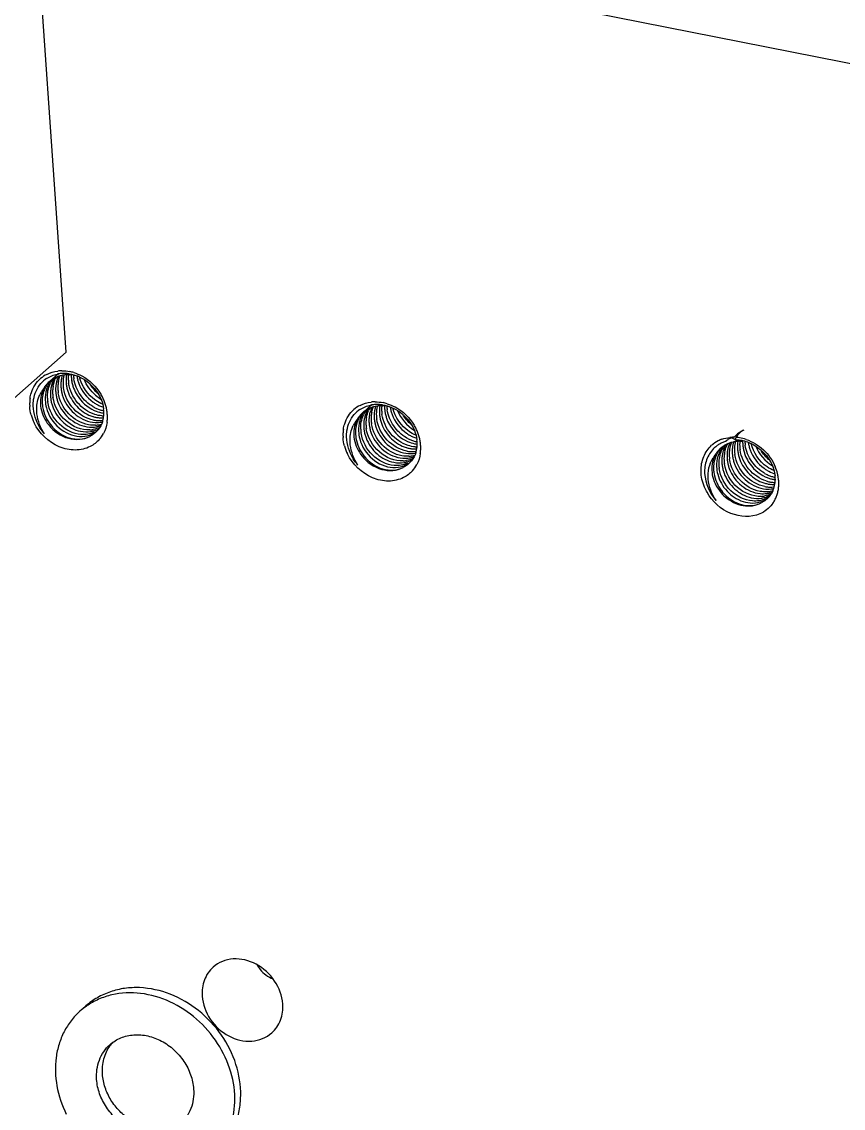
# Model space of a CAD drawing. Extents: x -425 to 6552, y -3049 to 3105.
# Drawn here: x 7.27 to 28.8, y -1776.32 to -1747.84 of the extents above; entities that cross this region are included whole.
import ezdxf

# ---------------------------------------------------------------- set-up
doc = ezdxf.new("R2010")
doc.units = 0
doc.layers.get('0').update_dxf_attribs({"linetype": 'CONTINUOUS'})
doc.layers.add('DIM', color=1, linetype='CONTINUOUS')

msp = doc.modelspace()

# ---------------------------------------------------------------- linework, layer by layer
at = {"color": 7, "linetype": 'CONTINUOUS'}
for p, q in [((8.433, -1756.497), (5.919, -1719.92)), ((8.433, -1756.497), (7.066, -1757.715)), ((25.733, -1758.835), (25.713, -1758.834)), ((8.953, -1773.64), (8.799, -1773.777))]:
    msp.add_line(p, q, dxfattribs=at)
for centre, radius, start, end in [((8.292, -1757.797), 0.802, 116.9567, 130.9972), ((8.595, -1757.676), 0.699, 119.5577, 125.3293), ((8.373, -1757.904), 0.846, 94.5928, 101.5778), ((8.329, -1757.936), 0.948, 90.4082, 96.7519), ((8.376, -1757.947), 0.889, 87.7823, 94.57), ((8.374, -1758), 0.941, 81.2577, 87.7858), ((8.312, -1758.095), 1.108, 72.7076, 78.4239), ((8.348, -1757.824), 0.762, 123.704, 138.8485), ((8.46, -1757.798), 0.7, 131.7917, 143.2581), ((8.521, -1757.748), 0.704, 140.7756, 148.3097), ((8.617, -1757.689), 0.725, 147.218, 154.7729), ((8.45, -1757.787), 0.686, 128.2644, 131.7561), ((8.598, -1757.676), 0.702, 139.6448, 147.2096), ((8.67, -1757.635), 0.719, 142.5024, 154.9038), ((8.813, -1757.589), 0.788, 162.253, 169.26), ((8.775, -1757.577), 0.749, 154.8883, 162.2235), ((8.59, -1757.671), 0.693, 131.6969, 139.6113), ((8.754, -1757.567), 0.725, 147.0523, 154.8836), ((8.592, -1757.673), 0.695, 128.377, 131.6953), ((8.816, -1757.518), 0.73, 150.1905, 155.197), ((8.593, -1757.674), 0.697, 125.3329, 128.3765), ((8.998, -1757.476), 0.837, 169.3745, 175.9736), ((8.951, -1757.467), 0.789, 162.4601, 169.3818), ((8.912, -1757.455), 0.749, 154.6227, 162.434), ((9.087, -1757.427), 0.869, 175.9663, 182.3993), ((9.056, -1757.425), 0.837, 169.3959, 175.9739), ((9.159, -1757.356), 0.862, 175.954, 178.9466), ((9.171, -1757.357), 0.873, 178.9467, 182.3908), ((9.135, -1757.354), 0.837, 169.3959, 175.9739), ((9.088, -1757.345), 0.79, 162.5869, 169.4024), ((8.484, -1757.88), 0.785, 95.6593, 102.028), ((9.224, -1757.305), 0.869, 175.9203, 182.3994), ((9.268, -1757.303), 0.913, 182.4297, 188.7226), ((9.192, -1757.303), 0.837, 169.2697, 175.9281), ((9.158, -1757.297), 0.802, 165.912, 169.248), ((8.487, -1757.911), 0.817, 89.4054, 95.6593), ((9.296, -1757.235), 0.862, 175.9078, 178.9448), ((9.307, -1757.235), 0.873, 178.9447, 182.3908), ((9.347, -1757.232), 0.913, 182.4297, 188.7226), ((9.275, -1757.233), 0.841, 170.6319, 175.9187), ((9.403, -1757.224), 0.97, 188.7107, 194.7508), ((9.36, -1757.183), 0.869, 175.9303, 182.3994), ((9.405, -1757.181), 0.913, 182.4287, 188.6478), ((9.342, -1757.182), 0.85, 174.0403, 175.9156), ((9.444, -1757.113), 0.873, 178.9451, 182.3908), ((9.484, -1757.111), 0.913, 182.4287, 188.6478), ((9.539, -1757.102), 0.969, 188.636, 194.5875), ((9.567, -1757.095), 0.998, 194.5765, 200.43), ((9.541, -1757.059), 0.913, 182.4289, 188.664), ((9.676, -1756.981), 0.969, 188.6568, 194.6186), ((9.704, -1756.973), 0.999, 194.6076, 200.4764), ((9.959, -1756.772), 1.065, 210.8977, 223.916), ((8.478, -1757.958), 0.807, 147.7669, 154.6566), ((8.445, -1757.937), 0.768, 140.6544, 147.768), ((8.448, -1757.782), 0.682, 150.9417, 158.142), ((8.465, -1757.802), 0.708, 143.2543, 150.2101), ((8.543, -1757.762), 0.73, 148.3153, 155.6517), ((8.733, -1757.721), 0.845, 169.2358, 178.9831), ((8.676, -1757.711), 0.788, 162.1799, 169.2125), ((8.638, -1757.699), 0.748, 154.7789, 162.15), ((8.886, -1757.6), 0.862, 175.8987, 178.9442), ((8.897, -1757.6), 0.873, 178.9442, 182.3908), ((8.937, -1757.598), 0.913, 182.4286, 188.6419), ((8.861, -1757.598), 0.837, 169.2524, 175.9191), ((8.95, -1757.549), 0.869, 175.9659, 182.3993), ((8.995, -1757.546), 0.913, 182.4289, 188.6633), ((8.919, -1757.546), 0.837, 169.3745, 175.9736), ((9.023, -1757.478), 0.862, 175.9536, 178.9468), ((9.034, -1757.478), 0.873, 178.9469, 182.3908), ((9.074, -1757.476), 0.913, 182.4289, 188.6633), ((9.129, -1757.468), 0.969, 188.6515, 194.6172), ((9.132, -1757.425), 0.913, 182.4293, 188.6951), ((9.211, -1757.354), 0.913, 182.4293, 188.6951), ((9.266, -1757.346), 0.97, 188.6833, 194.7025), ((9.295, -1757.339), 0.999, 194.6913, 200.636), ((9.432, -1757.217), 0.999, 194.7394, 200.7013), ((9.95, -1756.78), 1.053, 223.9333, 230.1438), ((9.864, -1756.865), 1.009, 229.3384, 239.3358), ((8.249, -1758.257), 1.278, 25.8853, 31.0896), ((8.514, -1757.855), 1.034, 177.8829, 183.9457), ((8.472, -1757.854), 0.992, 171.8084, 177.8881), ((8.761, -1757.722), 0.873, 178.943, 182.3908), ((8.858, -1757.668), 0.913, 182.4286, 188.6419), ((8.992, -1757.59), 0.969, 188.6302, 194.5759), ((9.021, -1757.583), 0.998, 194.565, 200.4123), ((9.158, -1757.461), 0.999, 194.6062, 200.4741), ((9.717, -1757.003), 0.99, 234.4439, 240.2505), ((9.62, -1757.105), 0.954, 240.2432, 246.1652), ((9.699, -1757.034), 0.954, 240.2432, 246.1652), ((9.676, -1757.087), 0.897, 246.1516, 252.8337), ((8.287, -1758.239), 1.235, 20.6171, 25.8902), ((8.341, -1758.22), 1.179, 9.8614, 20.647), ((16.502, -1758.611), 0.802, 116.9567, 130.9972), ((16.802, -1758.487), 0.695, 128.377, 131.6953), ((16.803, -1758.488), 0.697, 125.3329, 128.3765), ((16.804, -1758.49), 0.699, 119.5577, 125.3293), ((16.583, -1758.718), 0.846, 94.5928, 101.5778), ((16.539, -1758.75), 0.948, 90.4082, 96.7519), ((16.586, -1758.761), 0.889, 87.7823, 94.57), ((17.298, -1758.159), 0.79, 162.5869, 169.4024), ((16.694, -1758.694), 0.785, 95.6593, 102.028), ((17.367, -1758.111), 0.802, 165.912, 169.248), ((16.697, -1758.725), 0.817, 89.4054, 95.6593), ((16.584, -1758.814), 0.941, 81.2577, 87.7858), ((17.485, -1758.047), 0.841, 170.6319, 175.9187), ((17.57, -1757.997), 0.869, 175.9303, 182.3994), ((17.552, -1757.996), 0.85, 174.0403, 175.9156), ((16.521, -1758.909), 1.108, 72.7076, 78.4239), ((17.654, -1757.927), 0.873, 178.9451, 182.3908), ((17.751, -1757.873), 0.913, 182.4289, 188.664), ((17.886, -1757.795), 0.969, 188.6568, 194.6186), ((8.694, -1757.823), 1.218, 195.3439, 205.9177), ((9.387, -1757.383), 0.842, 252.974, 259.3909), ((9.378, -1757.429), 0.795, 259.3864, 266.0335), ((9.598, -1757.155), 0.899, 246.1569, 252.367), ((9.374, -1757.484), 0.74, 266.0303, 272.9657), ((9.582, -1757.205), 0.846, 252.3797, 259.1035), ((9.517, -1757.294), 0.809, 258.7195, 263.3409), ((9.433, -1757.414), 0.758, 265.4549, 268.9851), ((8.64, -1758.092), 0.784, 349.3873, 356.2078), ((8.558, -1758.091), 0.867, 2.8335, 6.9043), ((8.599, -1758.089), 0.825, 356.2003, 2.8318), ((8.397, -1758.208), 1.121, 8.7065, 9.7886), ((8.435, -1758.203), 1.083, 3.9566, 8.7285), ((8.483, -1758.199), 1.034, 357.8829, 3.9457), ((16.558, -1758.638), 0.762, 123.704, 138.8485), ((16.675, -1758.616), 0.708, 143.2543, 150.2101), ((16.752, -1758.576), 0.73, 148.3153, 155.6517), ((16.67, -1758.612), 0.7, 131.7917, 143.2581), ((16.73, -1758.562), 0.704, 140.7756, 148.3097), ((16.848, -1758.513), 0.748, 154.7789, 162.15), ((16.827, -1758.503), 0.725, 147.218, 154.7729), ((16.66, -1758.601), 0.686, 128.2644, 131.7561), ((16.807, -1758.49), 0.702, 139.6448, 147.2096), ((16.879, -1758.449), 0.719, 142.5024, 154.9038), ((17.023, -1758.403), 0.788, 162.253, 169.26), ((16.985, -1758.391), 0.749, 154.8883, 162.2235), ((16.8, -1758.485), 0.693, 131.6969, 139.6113), ((17.129, -1758.36), 0.837, 169.3745, 175.9736), ((16.964, -1758.381), 0.725, 147.0523, 154.8836), ((17.026, -1758.332), 0.73, 150.1905, 155.197), ((17.208, -1758.29), 0.837, 169.3745, 175.9736), ((17.16, -1758.281), 0.789, 162.4601, 169.3818), ((17.122, -1758.269), 0.749, 154.6227, 162.434), ((17.297, -1758.241), 0.869, 175.9663, 182.3993), ((17.265, -1758.239), 0.837, 169.3959, 175.9739), ((17.369, -1758.17), 0.862, 175.954, 178.9466), ((17.38, -1758.171), 0.873, 178.9467, 182.3908), ((17.42, -1758.168), 0.913, 182.4293, 188.6951), ((17.344, -1758.168), 0.837, 169.3959, 175.9739), ((17.433, -1758.119), 0.869, 175.9203, 182.3994), ((17.478, -1758.117), 0.913, 182.4297, 188.7226), ((17.402, -1758.117), 0.837, 169.2697, 175.9281), ((17.506, -1758.048), 0.862, 175.9078, 178.9448), ((17.517, -1758.049), 0.873, 178.9447, 182.3908), ((17.557, -1758.046), 0.913, 182.4297, 188.7226), ((17.613, -1758.038), 0.97, 188.7107, 194.7508), ((17.615, -1757.995), 0.913, 182.4287, 188.6478), ((17.693, -1757.925), 0.913, 182.4287, 188.6478), ((17.749, -1757.916), 0.969, 188.636, 194.5875), ((17.777, -1757.909), 0.998, 194.5765, 200.43), ((17.914, -1757.787), 0.999, 194.6076, 200.4764), ((9.299, -1757.499), 0.795, 259.3864, 266.0335), ((9.162, -1757.728), 0.688, 273.9948, 281.3564), ((9.109, -1757.808), 0.66, 280.2878, 287.9804), ((9.296, -1757.554), 0.74, 266.0299, 273.0003), ((9.168, -1757.758), 0.658, 281.3703, 287.5129), ((9.117, -1757.833), 0.633, 288.0127, 291.537), ((9.297, -1757.596), 0.698, 273.0352, 278.36), ((8.694, -1758.102), 0.73, 342.2249, 349.394), ((8.526, -1758.201), 0.992, 351.8084, 357.8881), ((16.688, -1758.772), 0.807, 147.7669, 154.6566), ((16.655, -1758.751), 0.768, 140.6544, 147.768), ((16.657, -1758.596), 0.682, 150.9417, 158.142), ((16.942, -1758.535), 0.845, 169.2358, 178.9831), ((16.886, -1758.524), 0.788, 162.1799, 169.2125), ((17.096, -1758.414), 0.862, 175.8987, 178.9442), ((17.107, -1758.414), 0.873, 178.9442, 182.3908), ((17.147, -1758.412), 0.913, 182.4286, 188.6419), ((17.07, -1758.412), 0.837, 169.2524, 175.9191), ((17.16, -1758.363), 0.869, 175.9659, 182.3993), ((17.205, -1758.36), 0.913, 182.4289, 188.6633), ((17.244, -1758.292), 0.873, 178.9469, 182.3908), ((17.233, -1758.292), 0.862, 175.9536, 178.9468), ((17.283, -1758.29), 0.913, 182.4289, 188.6633), ((17.339, -1758.282), 0.969, 188.6515, 194.6172), ((17.341, -1758.239), 0.913, 182.4293, 188.6951), ((17.476, -1758.16), 0.97, 188.6833, 194.7025), ((17.505, -1758.153), 0.999, 194.6913, 200.636), ((17.642, -1758.031), 0.999, 194.7394, 200.7013), ((16.459, -1759.071), 1.278, 25.8853, 31.0896), ((16.497, -1759.053), 1.235, 20.6171, 25.8902), ((9.024, -1757.843), 0.695, 272.8322, 280.2838), ((8.972, -1757.927), 0.662, 279.778, 287.3584), ((8.792, -1758.147), 0.621, 320.4467, 321.7178), ((8.694, -1758.251), 0.815, 318.25, 332.1375), ((16.682, -1758.668), 0.992, 171.8084, 177.8881), ((16.724, -1758.669), 1.034, 177.8829, 183.9457), ((16.97, -1758.536), 0.873, 178.943, 182.3908), ((17.068, -1758.482), 0.913, 182.4286, 188.6419), ((17.202, -1758.404), 0.969, 188.6302, 194.5759), ((17.23, -1758.397), 0.998, 194.565, 200.4123), ((17.367, -1758.275), 0.999, 194.6062, 200.4741), ((17.927, -1757.817), 0.99, 234.4439, 240.2505), ((17.83, -1757.919), 0.954, 240.2432, 246.1652), ((17.909, -1757.848), 0.954, 240.2432, 246.1652), ((17.808, -1757.969), 0.899, 246.1569, 252.367), ((17.886, -1757.901), 0.897, 246.1516, 252.8337), ((16.55, -1759.033), 1.179, 9.8614, 20.647), ((25.896, -1759.562), 0.826, 109.5963, 116.8511), ((26.037, -1759.261), 0.536, 119.5955, 127.1215), ((26.047, -1759.279), 0.557, 110.0658, 119.5524), ((25.921, -1759.667), 0.934, 94.7923, 95.8716), ((25.921, -1759.672), 0.939, 93.9516, 94.7926), ((25.922, -1759.686), 0.953, 89.0865, 93.9421), ((26.056, -1759.305), 0.584, 105.9703, 110.0892), ((15.202, -1776.8), 20.974, 59.0054, 59.4145), ((26.062, -1759.326), 0.606, 101.9284, 105.9679), ((26.418, -1759.118), 0.616, 136.3598, 141.3377), ((26.411, -1759.111), 0.607, 126.3945, 136.3649), ((26.181, -1758.798), 0.207, 177.7825, 181.1299), ((26.14, -1758.793), 0.165, 159.5725, 163.3699), ((26.482, -1759.07), 0.599, 142.0016, 146.056), ((25.921, -1759.737), 1.004, 84.3865, 86.319), ((26.477, -1759.065), 0.592, 131.7384, 142.0066), ((25.917, -1759.768), 1.036, 81.1347, 84.38), ((26.408, -1759.108), 0.602, 121.3246, 126.3597), ((25.906, -1759.833), 1.101, 71.4315, 81.0771), ((26.478, -1759.068), 0.595, 118.7016, 131.668), ((26.411, -1759.113), 0.607, 116.2758, 121.3232), ((26.413, -1759.116), 0.611, 111.164, 116.2744), ((16.904, -1758.637), 1.218, 195.3439, 205.9177), ((17.597, -1758.197), 0.842, 252.974, 259.3909), ((17.588, -1758.243), 0.795, 259.3864, 266.0335), ((17.584, -1758.298), 0.74, 266.0303, 272.9657), ((17.792, -1758.019), 0.846, 252.3797, 259.1035), ((17.727, -1758.108), 0.809, 258.7195, 263.3409), ((17.643, -1758.228), 0.758, 265.4549, 268.9851), ((16.903, -1758.916), 0.73, 342.2249, 349.394), ((16.85, -1758.906), 0.784, 349.3873, 356.2078), ((16.768, -1758.905), 0.867, 2.8335, 6.9043), ((16.809, -1758.903), 0.825, 356.2003, 2.8318), ((16.607, -1759.022), 1.121, 8.7065, 9.7886), ((16.645, -1759.017), 1.083, 3.9566, 8.7285), ((16.735, -1759.015), 0.992, 351.8084, 357.8881), ((16.693, -1759.013), 1.034, 357.8829, 3.9457), ((25.886, -1759.542), 0.804, 116.8543, 131.6849), ((25.934, -1759.561), 0.752, 127.6216, 134.9675), ((25.938, -1759.567), 0.759, 120.3092, 127.5877), ((26.052, -1759.542), 0.7, 131.7917, 143.2581), ((26.119, -1759.497), 0.712, 144.1502, 151.1966), ((26.21, -1759.433), 0.725, 147.218, 154.7729), ((25.948, -1759.583), 0.778, 113.1821, 120.308), ((26.042, -1759.532), 0.686, 128.4082, 131.7562), ((26.285, -1759.39), 0.745, 153.2858, 159.4974), ((26.19, -1759.421), 0.702, 139.6448, 147.2096), ((26.046, -1759.536), 0.692, 122.2737, 128.3943), ((26.258, -1759.376), 0.714, 142.5612, 153.2946), ((25.952, -1759.594), 0.79, 106.1086, 113.1814), ((26.368, -1759.321), 0.749, 154.8883, 162.2235), ((26.478, -1759.285), 0.803, 165.6106, 171.4075), ((26.346, -1759.311), 0.725, 147.0523, 154.8836), ((26.618, -1759.662), 1.211, 135.6743, 136.9221), ((26.59, -1759.22), 0.837, 169.3745, 175.9736), ((26.405, -1759.26), 0.726, 150.2188, 153.4062), ((26.543, -1759.211), 0.789, 162.4601, 169.3818), ((26.505, -1759.2), 0.749, 154.6227, 162.434), ((26.655, -1759.169), 0.844, 171.2946, 176.9084), ((26.614, -1759.163), 0.803, 165.4683, 171.2993), ((26.578, -1759.154), 0.765, 158.0106, 165.4573), ((26.752, -1759.101), 0.862, 175.954, 178.9466), ((26.763, -1759.101), 0.873, 178.9467, 182.3908), ((26.727, -1759.098), 0.837, 169.3959, 175.9739), ((26.68, -1759.09), 0.789, 162.5256, 169.403), ((26.076, -1759.624), 0.785, 95.6593, 102.028), ((26.821, -1759.049), 0.873, 176.9395, 182.3981), ((26.792, -1759.048), 0.844, 171.3389, 176.9445), ((26.751, -1759.041), 0.803, 165.4923, 171.3439), ((25.969, -1759.697), 0.894, 87.7483, 89.6473), ((26.079, -1759.655), 0.817, 89.4054, 95.6593), ((25.967, -1759.731), 0.928, 83.2935, 87.733), ((26.888, -1758.979), 0.862, 175.9078, 178.9448), ((26.9, -1758.979), 0.873, 178.9447, 182.3908), ((26.939, -1758.977), 0.913, 182.4286, 188.6531), ((26.867, -1758.977), 0.841, 170.6319, 175.9187), ((25.961, -1759.778), 0.976, 77.2354, 83.2842), ((26.957, -1758.927), 0.873, 176.9667, 182.398), ((26.937, -1758.926), 0.853, 174.0629, 176.9583), ((26.997, -1758.925), 0.913, 182.4287, 188.6478), ((26.079, -1759.695), 0.857, 83.2673, 89.3878), ((27.036, -1758.857), 0.873, 178.9451, 182.3908), ((27.076, -1758.855), 0.913, 182.4276, 188.5758), ((27.13, -1758.847), 0.968, 188.5645, 194.452), ((25.95, -1759.825), 1.024, 67.726, 77.2088), ((27.134, -1758.803), 0.913, 182.4289, 188.664), ((27.267, -1758.725), 0.968, 188.6551, 194.4635), ((27.296, -1758.718), 0.997, 194.4536, 200.2506), ((17.234, -1758.657), 0.695, 272.8322, 280.2838), ((17.509, -1758.313), 0.795, 259.3864, 266.0335), ((17.371, -1758.542), 0.688, 273.9948, 281.3564), ((17.319, -1758.622), 0.66, 280.2878, 287.9804), ((17.505, -1758.368), 0.74, 266.0299, 273.0003), ((17.001, -1758.961), 0.621, 320.4467, 321.7178), ((17.377, -1758.572), 0.658, 281.3703, 287.5129), ((17.327, -1758.647), 0.633, 288.0127, 291.537), ((17.507, -1758.41), 0.698, 273.0352, 278.36), ((26.037, -1759.681), 0.768, 140.6544, 147.768), ((26.04, -1759.526), 0.682, 150.9417, 158.142), ((26.058, -1759.546), 0.708, 143.2543, 150.2101), ((26.14, -1759.508), 0.736, 151.2203, 158.1061), ((26.325, -1759.465), 0.845, 169.2358, 178.9831), ((26.268, -1759.455), 0.788, 162.1799, 169.2125), ((26.231, -1759.443), 0.748, 154.7789, 162.15), ((26.398, -1759.415), 0.86, 171.4422, 182.4375), ((26.341, -1759.407), 0.803, 165.5732, 171.3935), ((26.307, -1759.398), 0.768, 159.4997, 165.5562), ((26.478, -1759.344), 0.862, 175.8987, 178.9442), ((26.49, -1759.344), 0.873, 178.9442, 182.3908), ((26.453, -1759.342), 0.837, 169.2524, 175.9191), ((26.405, -1759.333), 0.788, 162.253, 169.26), ((26.547, -1759.293), 0.873, 176.9647, 182.398), ((26.519, -1759.291), 0.844, 171.4027, 176.9696), ((26.587, -1759.291), 0.913, 182.4289, 188.6633), ((26.615, -1759.222), 0.862, 175.9536, 178.9468), ((26.626, -1759.223), 0.873, 178.9469, 182.3908), ((26.666, -1759.22), 0.913, 182.4277, 188.5832), ((26.72, -1759.212), 0.968, 188.5719, 194.4664), ((26.684, -1759.171), 0.873, 176.9035, 182.3981), ((26.724, -1759.169), 0.913, 182.4293, 188.6951), ((26.803, -1759.099), 0.913, 182.428, 188.6094), ((26.857, -1759.09), 0.969, 188.5982, 194.5412), ((26.886, -1759.083), 0.998, 194.5305, 200.4003), ((26.861, -1759.047), 0.913, 182.4297, 188.7226), ((26.995, -1758.968), 0.969, 188.6416, 194.6203), ((27.023, -1758.961), 0.998, 194.6093, 200.5109), ((27.159, -1758.84), 0.997, 194.4415, 200.232), ((17.182, -1758.741), 0.662, 279.778, 287.3584), ((16.903, -1759.065), 0.815, 318.25, 332.1375), ((26.353, -1759.466), 0.873, 178.943, 182.3908), ((26.45, -1759.412), 0.913, 182.4286, 188.6419), ((26.529, -1759.342), 0.913, 182.4275, 188.573), ((26.584, -1759.334), 0.968, 188.5617, 194.4461), ((26.612, -1759.327), 0.997, 194.4356, 200.2226), ((26.749, -1759.205), 0.998, 194.4558, 200.2537), ((27.312, -1758.743), 0.995, 233.7733, 239.4852), ((25.914, -1759.97), 1.199, 13.711, 22.8419), ((26.981, -1759.12), 0.85, 252.1631, 258.4768), ((27.213, -1758.849), 0.954, 240.2432, 246.1652), ((27.136, -1758.943), 0.907, 245.2796, 251.3599), ((27.038, -1759.07), 0.848, 252.2379, 258.7064), ((27.191, -1758.899), 0.899, 246.1569, 252.367), ((27.119, -1758.992), 0.856, 251.373, 257.7281), ((27.029, -1759.116), 0.801, 258.7013, 265.426), ((27.175, -1758.949), 0.847, 252.3812, 258.915), ((27.109, -1759.038), 0.808, 257.7229, 264.3281), ((27.025, -1759.159), 0.758, 265.4544, 269.0697), ((27.26, -1758.856), 0.871, 251.4142, 252.8515), ((26.254, -1759.839), 0.762, 347.8802, 353.8487), ((26.149, -1759.836), 0.868, 2.8332, 6.9088), ((26.215, -1759.835), 0.801, 353.8809, 355.4174), ((26.202, -1759.834), 0.815, 355.4287, 359.9408), ((26.171, -1759.834), 0.845, 359.9385, 2.8202), ((25.969, -1759.956), 1.141, 8.6834, 13.6747), ((26.019, -1759.948), 1.091, 4.8084, 8.6782), ((26.051, -1759.945), 1.059, 3.9323, 4.7941), ((26.078, -1759.943), 1.032, 357.5416, 3.9466), ((26.402, -1759.494), 1.061, 218.4174, 229.1451), ((26.454, -1759.494), 1.059, 216.9677, 227.6332), ((26.892, -1759.243), 0.795, 259.3864, 266.0335), ((26.7, -1759.543), 0.668, 278.7573, 286.2868), ((26.754, -1759.472), 0.688, 273.9948, 281.3564), ((26.972, -1759.166), 0.803, 258.4722, 265.0117), ((26.888, -1759.299), 0.74, 266.0299, 273.0003), ((26.708, -1759.573), 0.637, 286.3099, 291.4836), ((26.76, -1759.502), 0.657, 281.37, 287.5617), ((26.967, -1759.225), 0.743, 264.995, 272.9645), ((26.89, -1759.34), 0.698, 273.035, 278.3956), ((26.835, -1759.416), 0.674, 279.7883, 282.3989), ((26.325, -1759.859), 0.688, 335.4288, 341.7759), ((26.287, -1759.846), 0.729, 341.7734, 347.8837), ((26.228, -1759.968), 0.879, 337.5337, 344.4955), ((26.18, -1759.955), 0.929, 344.5195, 351.1408), ((26.146, -1759.949), 0.964, 351.105, 351.9618), ((26.118, -1759.945), 0.992, 351.9838, 357.5408), ((26.617, -1759.587), 0.695, 272.8322, 280.2838), ((26.563, -1759.664), 0.67, 278.4729, 285.9099), ((26.573, -1759.699), 0.633, 285.9145, 293.673), ((26.505, -1759.795), 0.605, 295.3138, 303.435), ((26.582, -1759.721), 0.609, 293.7071, 300.8925), ((26.286, -1759.995), 0.816, 322.9965, 330.3104), ((26.258, -1759.98), 0.847, 330.3182, 337.5287), ((10.019, -1775.147), 1.834, 125.2887, 131.7103), ((10.024, -1775.154), 1.843, 124.7691, 125.2907), ((10.41, -1775.271), 1.011, 143.439, 143.9687), ((10.403, -1775.265), 1.002, 137.8289, 143.4452)]:
    msp.add_arc(centre, radius, start, end, dxfattribs=at)
for points in [[(7.925, -1757.191), (8.009, -1757.135), (8.105, -1757.096), (8.203, -1757.076)], [(7.929, -1757.082), (8.018, -1757.036), (8.118, -1757.007), (8.218, -1756.995)], [(8.322, -1756.989), (8.393, -1756.988), (8.465, -1756.996), (8.534, -1757.01)], [(8.517, -1757.069), (8.597, -1757.081), (8.675, -1757.104), (8.749, -1757.134)], [(7.96, -1757.512), (7.972, -1757.449), (7.991, -1757.388), (8.019, -1757.33)], [(8.32, -1757.111), (8.214, -1757.134), (8.11, -1757.181), (8.025, -1757.249)], [(8.096, -1757.392), (8.108, -1757.33), (8.127, -1757.269), (8.153, -1757.212)], [(8.233, -1757.271), (8.242, -1757.22), (8.257, -1757.17), (8.276, -1757.123)], [(8.749, -1757.134), (8.667, -1757.109), (8.581, -1757.095), (8.495, -1757.094)], [(8.749, -1757.134), (9.013, -1757.243), (9.248, -1757.477), (9.355, -1757.743)], [(8.769, -1757.323), (8.84, -1757.514), (8.975, -1757.69), (9.141, -1757.809)], [(9.212, -1757.766), (9.007, -1757.624), (8.846, -1757.392), (8.79, -1757.149)], [(9.207, -1757.631), (9.077, -1757.519), (8.971, -1757.371), (8.909, -1757.211)], [(7.946, -1757.707), (7.943, -1757.642), (7.948, -1757.576), (7.96, -1757.512)], [(7.52, -1758.145), (7.5, -1758.074), (7.487, -1758), (7.482, -1757.927)], [(7.82, -1757.938), (7.848, -1758.108), (7.924, -1758.274), (8.031, -1758.408)], [(7.888, -1757.759), (7.891, -1757.826), (7.902, -1757.894), (7.919, -1757.96)], [(9.388, -1757.863), (9.326, -1757.837), (9.267, -1757.804), (9.212, -1757.766)], [(9.355, -1757.743), (9.386, -1757.821), (9.408, -1757.904), (9.418, -1757.987)], [(16.135, -1758.005), (16.219, -1757.949), (16.315, -1757.91), (16.413, -1757.89)], [(16.139, -1757.896), (16.228, -1757.85), (16.328, -1757.821), (16.427, -1757.809)], [(16.53, -1757.925), (16.424, -1757.948), (16.32, -1757.995), (16.235, -1758.063)], [(16.443, -1758.085), (16.452, -1758.034), (16.466, -1757.984), (16.486, -1757.937)], [(16.532, -1757.803), (16.603, -1757.802), (16.674, -1757.81), (16.744, -1757.824)], [(16.958, -1757.948), (16.877, -1757.923), (16.791, -1757.909), (16.705, -1757.908)], [(16.727, -1757.883), (16.806, -1757.895), (16.884, -1757.918), (16.958, -1757.948)], [(7.873, -1758.646), (7.767, -1758.491), (7.694, -1758.306), (7.672, -1758.119)], [(9.175, -1758.028), (9.234, -1758.054), (9.296, -1758.074), (9.359, -1758.087)], [(9.373, -1758.17), (9.31, -1758.165), (9.247, -1758.152), (9.187, -1758.133)], [(16.17, -1758.326), (16.182, -1758.263), (16.201, -1758.202), (16.228, -1758.144)], [(16.306, -1758.206), (16.318, -1758.144), (16.337, -1758.083), (16.363, -1758.026)], [(16.958, -1757.948), (17.223, -1758.057), (17.458, -1758.291), (17.564, -1758.557)], [(16.979, -1758.137), (17.05, -1758.328), (17.185, -1758.504), (17.351, -1758.623)], [(17.421, -1758.58), (17.216, -1758.438), (17.056, -1758.206), (16.999, -1757.963)], [(17.123, -1758.034), (17.206, -1758.243), (17.366, -1758.433), (17.559, -1758.547)], [(17.485, -1758.402), (17.394, -1758.327), (17.315, -1758.234), (17.255, -1758.133)], [(9.21, -1758.414), (9.148, -1758.419), (9.086, -1758.415), (9.026, -1758.404)], [(9.045, -1758.466), (9.106, -1758.47), (9.167, -1758.467), (9.227, -1758.456)], [(9.315, -1758.473), (9.262, -1758.498), (9.206, -1758.516), (9.148, -1758.527)], [(9.17, -1758.559), (9.217, -1758.544), (9.262, -1758.524), (9.304, -1758.498)], [(9.198, -1758.345), (9.257, -1758.348), (9.318, -1758.344), (9.376, -1758.332)], [(9.389, -1758.325), (9.365, -1758.399), (9.328, -1758.471), (9.279, -1758.532)], [(9.508, -1758.342), (9.493, -1758.443), (9.462, -1758.542), (9.414, -1758.632)], [(16.156, -1758.521), (16.153, -1758.456), (16.157, -1758.39), (16.17, -1758.326)], [(8.79, -1758.71), (8.878, -1758.715), (8.968, -1758.703), (9.052, -1758.674)], [(8.811, -1758.574), (8.901, -1758.592), (8.995, -1758.595), (9.085, -1758.579)], [(9.006, -1758.65), (8.946, -1758.66), (8.885, -1758.662), (8.825, -1758.657)], [(9.171, -1758.598), (9.119, -1758.622), (9.063, -1758.64), (9.006, -1758.65)], [(9.052, -1758.674), (9.105, -1758.656), (9.156, -1758.63), (9.202, -1758.598)], [(9.271, -1758.542), (9.213, -1758.612), (9.139, -1758.67), (9.057, -1758.708)], [(9.302, -1758.794), (9.236, -1758.867), (9.156, -1758.928), (9.069, -1758.973)], [(15.729, -1758.959), (15.71, -1758.888), (15.697, -1758.814), (15.692, -1758.741)], [(16.03, -1758.752), (16.058, -1758.922), (16.134, -1759.087), (16.24, -1759.222)], [(16.098, -1758.572), (16.101, -1758.64), (16.111, -1758.708), (16.129, -1758.774)], [(17.597, -1758.677), (17.536, -1758.651), (17.476, -1758.618), (17.421, -1758.58)], [(17.564, -1758.557), (17.596, -1758.635), (17.618, -1758.718), (17.628, -1758.801)], [(25.619, -1758.784), (25.685, -1758.76), (25.755, -1758.745), (25.825, -1758.738)], [(25.982, -1758.745), (25.977, -1758.76), (25.975, -1758.775), (25.974, -1758.79)], [(16.083, -1759.46), (15.977, -1759.305), (15.903, -1759.12), (15.882, -1758.932)], [(17.385, -1758.842), (17.444, -1758.868), (17.506, -1758.888), (17.568, -1758.901)], [(17.583, -1758.984), (17.52, -1758.979), (17.457, -1758.966), (17.397, -1758.947)], [(25.913, -1758.856), (25.829, -1758.873), (25.748, -1758.906), (25.676, -1758.951)], [(25.7, -1759.085), (25.713, -1759.034), (25.732, -1758.983), (25.756, -1758.935)], [(26.338, -1758.877), (26.609, -1758.988), (26.848, -1759.229), (26.953, -1759.502)], [(26.36, -1759.063), (26.43, -1759.252), (26.561, -1759.427), (26.724, -1759.546)], [(26.804, -1759.51), (26.599, -1759.368), (26.439, -1759.136), (26.382, -1758.893)], [(26.506, -1758.966), (26.589, -1759.174), (26.749, -1759.363), (26.941, -1759.477)], [(26.869, -1759.334), (26.777, -1759.257), (26.697, -1759.164), (26.636, -1759.061)], [(17.419, -1759.228), (17.358, -1759.233), (17.296, -1759.229), (17.235, -1759.218)], [(17.255, -1759.279), (17.315, -1759.284), (17.377, -1759.281), (17.437, -1759.27)], [(17.48, -1759.356), (17.423, -1759.426), (17.348, -1759.484), (17.267, -1759.522)], [(17.524, -1759.287), (17.472, -1759.312), (17.415, -1759.33), (17.358, -1759.341)], [(17.379, -1759.373), (17.426, -1759.358), (17.472, -1759.338), (17.514, -1759.312)], [(17.407, -1759.159), (17.467, -1759.162), (17.527, -1759.158), (17.586, -1759.146)], [(17.598, -1759.139), (17.574, -1759.213), (17.537, -1759.284), (17.489, -1759.346)], [(17.717, -1759.156), (17.703, -1759.257), (17.672, -1759.356), (17.624, -1759.446)], [(17, -1759.524), (17.088, -1759.529), (17.178, -1759.517), (17.261, -1759.488)], [(17.021, -1759.388), (17.11, -1759.406), (17.205, -1759.409), (17.294, -1759.393)], [(17.215, -1759.464), (17.156, -1759.474), (17.095, -1759.476), (17.035, -1759.471)], [(17.381, -1759.412), (17.329, -1759.436), (17.272, -1759.454), (17.215, -1759.464)], [(17.261, -1759.488), (17.315, -1759.47), (17.366, -1759.444), (17.412, -1759.411)], [(17.512, -1759.608), (17.446, -1759.681), (17.366, -1759.742), (17.279, -1759.787)], [(25.48, -1759.503), (25.483, -1759.57), (25.494, -1759.636), (25.511, -1759.701)], [(26.98, -1759.607), (26.918, -1759.581), (26.859, -1759.548), (26.804, -1759.51)], [(26.807, -1759.6), (26.862, -1759.633), (26.922, -1759.661), (26.983, -1759.681)], [(26.953, -1759.502), (26.981, -1759.575), (27.001, -1759.653), (27.011, -1759.731)], [(25.413, -1759.687), (25.44, -1759.846), (25.51, -1760.002), (25.607, -1760.132)], [(25.511, -1759.701), (25.553, -1759.864), (25.64, -1760.019), (25.754, -1760.142)], [(26.802, -1760.159), (26.741, -1760.163), (26.679, -1760.159), (26.618, -1760.149)], [(26.621, -1760.208), (26.681, -1760.214), (26.742, -1760.213), (26.801, -1760.204)], [(26.907, -1760.217), (26.855, -1760.242), (26.798, -1760.261), (26.741, -1760.271)], [(26.773, -1760.088), (26.832, -1760.092), (26.892, -1760.09), (26.95, -1760.08)], [(26.951, -1760.145), (26.931, -1760.19), (26.905, -1760.233), (26.875, -1760.272)], [(26.364, -1760.453), (26.451, -1760.46), (26.541, -1760.451), (26.625, -1760.425)], [(26.39, -1760.315), (26.479, -1760.335), (26.572, -1760.339), (26.661, -1760.326)], [(26.598, -1760.394), (26.539, -1760.404), (26.478, -1760.406), (26.418, -1760.402)], [(26.763, -1760.342), (26.711, -1760.367), (26.655, -1760.384), (26.598, -1760.394)], [(26.937, -1760.486), (26.854, -1760.595), (26.739, -1760.685), (26.614, -1760.739)], [(26.625, -1760.425), (26.678, -1760.408), (26.729, -1760.385), (26.776, -1760.354)], [(26.875, -1760.272), (26.816, -1760.348), (26.736, -1760.411), (26.649, -1760.452)]]:
    msp.add_open_spline(points, degree=3, dxfattribs=at)
for points, knots in [([(8.641, -1757.037), (8.712, -1757.06), (8.993, -1757.178), (9.225, -1757.402), (9.343, -1757.598)], [0, 0, 0, 0, 0.246287, 1, 1, 1, 1]), ([(7.49, -1757.712), (7.497, -1757.661), (7.541, -1757.467), (7.655, -1757.288), (7.766, -1757.191)], [0, 0, 0, 0, 0.259456, 1, 1, 1, 1]), ([(7.574, -1757.908), (7.573, -1757.854), (7.585, -1757.645), (7.673, -1757.439), (7.775, -1757.323)], [0, 0, 0, 0, 0.260662, 1, 1, 1, 1]), ([(9.187, -1758.133), (9.014, -1758.078), (8.694, -1757.854), (8.53, -1757.502), (8.502, -1757.318)], [0, 0, 0, 0, 0.49513, 1, 1, 1, 1]), ([(9.147, -1757.933), (9.014, -1757.857), (8.782, -1757.642), (8.662, -1757.348), (8.639, -1757.197)], [0, 0, 0, 0, 0.500069, 1, 1, 1, 1]), ([(7.672, -1758.119), (7.667, -1758.075), (7.658, -1757.903), (7.694, -1757.728), (7.749, -1757.613)], [0, 0, 0, 0, 0.256521, 1, 1, 1, 1]), ([(7.815, -1757.528), (7.759, -1757.666), (7.738, -1757.993), (7.879, -1758.283), (7.979, -1758.409)], [0, 0, 0, 0, 0.480185, 1, 1, 1, 1]), ([(7.878, -1757.461), (7.861, -1757.497), (7.806, -1757.649), (7.801, -1757.818), (7.82, -1757.938)], [0, 0, 0, 0, 0.243905, 1, 1, 1, 1]), ([(9.026, -1758.404), (8.83, -1758.37), (8.453, -1758.152), (8.26, -1757.766), (8.229, -1757.563)], [0, 0, 0, 0, 0.491178, 1, 1, 1, 1]), ([(9.153, -1758.281), (8.959, -1758.245), (8.587, -1758.026), (8.396, -1757.643), (8.366, -1757.441)], [0, 0, 0, 0, 0.491475, 1, 1, 1, 1]), ([(8.497, -1757.57), (8.552, -1757.715), (8.726, -1757.978), (8.997, -1758.144), (9.14, -1758.188)], [0, 0, 0, 0, 0.508522, 1, 1, 1, 1]), ([(8.632, -1757.444), (8.656, -1757.508), (8.775, -1757.751), (8.991, -1757.947), (9.175, -1758.028)], [0, 0, 0, 0, 0.254599, 1, 1, 1, 1]), ([(7.873, -1758.646), (7.828, -1758.595), (7.667, -1758.379), (7.578, -1758.107), (7.574, -1757.908)], [0, 0, 0, 0, 0.256997, 1, 1, 1, 1]), ([(8.825, -1758.657), (8.617, -1758.641), (8.201, -1758.43), (7.988, -1758.022), (7.955, -1757.806)], [0, 0, 0, 0, 0.488353, 1, 1, 1, 1]), ([(8.085, -1757.931), (8.145, -1758.091), (8.341, -1758.378), (8.651, -1758.542), (8.811, -1758.574)], [0, 0, 0, 0, 0.511206, 1, 1, 1, 1]), ([(9.059, -1758.537), (8.837, -1758.548), (8.367, -1758.354), (8.128, -1757.917), (8.092, -1757.684)], [0, 0, 0, 0, 0.484173, 1, 1, 1, 1]), ([(8.222, -1757.81), (8.288, -1757.986), (8.512, -1758.297), (8.869, -1758.452), (9.045, -1758.466)], [0, 0, 0, 0, 0.51491, 1, 1, 1, 1]), ([(8.36, -1757.691), (8.427, -1757.869), (8.655, -1758.183), (9.019, -1758.335), (9.198, -1758.345)], [0, 0, 0, 0, 0.515599, 1, 1, 1, 1]), ([(16.851, -1757.851), (16.922, -1757.873), (17.202, -1757.992), (17.435, -1758.216), (17.553, -1758.411)], [0, 0, 0, 0, 0.246287, 1, 1, 1, 1]), ([(7.919, -1757.96), (7.972, -1758.16), (8.199, -1758.522), (8.595, -1758.7), (8.79, -1758.71)], [0, 0, 0, 0, 0.514488, 1, 1, 1, 1]), ([(15.7, -1758.526), (15.707, -1758.475), (15.751, -1758.281), (15.865, -1758.102), (15.976, -1758.005)], [0, 0, 0, 0, 0.259456, 1, 1, 1, 1]), ([(15.784, -1758.722), (15.783, -1758.668), (15.795, -1758.459), (15.883, -1758.253), (15.984, -1758.137)], [0, 0, 0, 0, 0.260662, 1, 1, 1, 1]), ([(17.397, -1758.947), (17.223, -1758.892), (16.904, -1758.668), (16.74, -1758.316), (16.712, -1758.132)], [0, 0, 0, 0, 0.49513, 1, 1, 1, 1]), ([(17.357, -1758.747), (17.224, -1758.671), (16.992, -1758.456), (16.871, -1758.162), (16.849, -1758.011)], [0, 0, 0, 0, 0.500069, 1, 1, 1, 1]), ([(9.069, -1758.973), (8.949, -1759.034), (8.665, -1759.097), (8.086, -1758.971), (7.73, -1758.626), (7.599, -1758.355)], [0, 0, 0, 0, 0.232157, 0.480708, 1, 1, 1, 1]), ([(7.979, -1758.409), (8.108, -1758.572), (8.452, -1758.822), (8.892, -1758.797), (9.057, -1758.708)], [0, 0, 0, 0, 0.52578, 1, 1, 1, 1]), ([(8.031, -1758.408), (8.155, -1758.565), (8.479, -1758.807), (8.9, -1758.791), (9.057, -1758.708)], [0, 0, 0, 0, 0.530987, 1, 1, 1, 1]), ([(15.882, -1758.932), (15.877, -1758.889), (15.867, -1758.717), (15.904, -1758.542), (15.959, -1758.427)], [0, 0, 0, 0, 0.256521, 1, 1, 1, 1]), ([(16.024, -1758.342), (15.969, -1758.48), (15.948, -1758.807), (16.089, -1759.097), (16.189, -1759.223)], [0, 0, 0, 0, 0.480185, 1, 1, 1, 1]), ([(16.087, -1758.275), (16.071, -1758.311), (16.016, -1758.463), (16.01, -1758.632), (16.03, -1758.752)], [0, 0, 0, 0, 0.243905, 1, 1, 1, 1]), ([(17.268, -1759.351), (17.047, -1759.362), (16.577, -1759.168), (16.337, -1758.731), (16.302, -1758.498)], [0, 0, 0, 0, 0.484173, 1, 1, 1, 1]), ([(17.235, -1759.218), (17.04, -1759.184), (16.663, -1758.966), (16.47, -1758.58), (16.439, -1758.377)], [0, 0, 0, 0, 0.491178, 1, 1, 1, 1]), ([(16.57, -1758.505), (16.637, -1758.683), (16.865, -1758.997), (17.229, -1759.149), (17.407, -1759.159)], [0, 0, 0, 0, 0.515599, 1, 1, 1, 1]), ([(17.363, -1759.095), (17.169, -1759.059), (16.797, -1758.84), (16.606, -1758.457), (16.575, -1758.255)], [0, 0, 0, 0, 0.491475, 1, 1, 1, 1]), ([(16.707, -1758.384), (16.761, -1758.529), (16.936, -1758.792), (17.207, -1758.958), (17.35, -1759.002)], [0, 0, 0, 0, 0.508522, 1, 1, 1, 1]), ([(16.842, -1758.258), (16.866, -1758.322), (16.985, -1758.565), (17.201, -1758.761), (17.385, -1758.842)], [0, 0, 0, 0, 0.254599, 1, 1, 1, 1]), ([(16.083, -1759.46), (16.037, -1759.409), (15.877, -1759.193), (15.788, -1758.921), (15.784, -1758.722)], [0, 0, 0, 0, 0.256997, 1, 1, 1, 1]), ([(16.129, -1758.774), (16.182, -1758.974), (16.409, -1759.336), (16.805, -1759.514), (17, -1759.524)], [0, 0, 0, 0, 0.514488, 1, 1, 1, 1]), ([(17.035, -1759.471), (16.827, -1759.455), (16.411, -1759.244), (16.198, -1758.836), (16.165, -1758.619)], [0, 0, 0, 0, 0.488353, 1, 1, 1, 1]), ([(16.295, -1758.745), (16.354, -1758.905), (16.551, -1759.192), (16.861, -1759.356), (17.021, -1759.388)], [0, 0, 0, 0, 0.511206, 1, 1, 1, 1]), ([(16.432, -1758.624), (16.498, -1758.8), (16.722, -1759.111), (17.078, -1759.266), (17.255, -1759.279)], [0, 0, 0, 0, 0.51491, 1, 1, 1, 1]), ([(26.257, -1758.789), (26.424, -1758.845), (26.738, -1759.038), (26.949, -1759.339), (27.019, -1759.505)], [0, 0, 0, 0, 0.496435, 1, 1, 1, 1]), ([(25.072, -1759.613), (25.071, -1759.486), (25.113, -1759.234), (25.261, -1759.023), (25.351, -1758.942)], [0, 0, 0, 0, 0.512348, 1, 1, 1, 1]), ([(25.403, -1759.029), (25.321, -1759.11), (25.192, -1759.32), (25.127, -1759.819), (25.296, -1760.198), (25.465, -1760.391)], [0, 0, 0, 0, 0.233901, 0.479597, 1, 1, 1, 1]), ([(26.779, -1759.877), (26.606, -1759.822), (26.287, -1759.598), (26.122, -1759.246), (26.094, -1759.062)], [0, 0, 0, 0, 0.49513, 1, 1, 1, 1]), ([(26.739, -1759.677), (26.606, -1759.601), (26.374, -1759.386), (26.254, -1759.092), (26.231, -1758.941)], [0, 0, 0, 0, 0.500069, 1, 1, 1, 1]), ([(17.279, -1759.787), (17.159, -1759.848), (16.874, -1759.911), (16.296, -1759.785), (15.94, -1759.44), (15.809, -1759.169)], [0, 0, 0, 0, 0.232157, 0.480708, 1, 1, 1, 1]), ([(16.189, -1759.223), (16.318, -1759.386), (16.662, -1759.636), (17.101, -1759.611), (17.267, -1759.522)], [0, 0, 0, 0, 0.52578, 1, 1, 1, 1]), ([(16.24, -1759.222), (16.365, -1759.379), (16.689, -1759.621), (17.11, -1759.605), (17.267, -1759.522)], [0, 0, 0, 0, 0.530987, 1, 1, 1, 1]), ([(25.465, -1760.391), (25.352, -1760.225), (25.203, -1759.845), (25.287, -1759.432), (25.388, -1759.272)], [0, 0, 0, 0, 0.513827, 1, 1, 1, 1]), ([(25.407, -1759.272), (25.352, -1759.41), (25.33, -1759.737), (25.471, -1760.027), (25.571, -1760.153)], [0, 0, 0, 0, 0.480185, 1, 1, 1, 1]), ([(25.458, -1759.234), (25.415, -1759.339), (25.391, -1759.496), (25.407, -1759.648), (25.413, -1759.687)], [0, 0, 0, 0, 0.741662, 1, 1, 1, 1]), ([(26.618, -1760.149), (26.422, -1760.114), (26.046, -1759.896), (25.852, -1759.51), (25.821, -1759.307)], [0, 0, 0, 0, 0.491178, 1, 1, 1, 1]), ([(26.745, -1760.025), (26.551, -1759.989), (26.18, -1759.77), (25.989, -1759.387), (25.958, -1759.185)], [0, 0, 0, 0, 0.491475, 1, 1, 1, 1]), ([(26.088, -1759.311), (26.142, -1759.455), (26.313, -1759.716), (26.579, -1759.883), (26.721, -1759.928)], [0, 0, 0, 0, 0.5081, 1, 1, 1, 1]), ([(26.223, -1759.185), (26.246, -1759.248), (26.363, -1759.489), (26.575, -1759.684), (26.756, -1759.767)], [0, 0, 0, 0, 0.254312, 1, 1, 1, 1]), ([(25.231, -1760.174), (25.206, -1760.13), (25.119, -1759.955), (25.074, -1759.758), (25.072, -1759.613)], [0, 0, 0, 0, 0.25739, 1, 1, 1, 1]), ([(26.418, -1760.402), (26.209, -1760.385), (25.794, -1760.174), (25.58, -1759.766), (25.548, -1759.55)], [0, 0, 0, 0, 0.488353, 1, 1, 1, 1]), ([(26.651, -1760.281), (26.429, -1760.292), (25.96, -1760.098), (25.72, -1759.662), (25.684, -1759.428)], [0, 0, 0, 0, 0.484173, 1, 1, 1, 1]), ([(25.813, -1759.55), (25.877, -1759.724), (26.097, -1760.034), (26.446, -1760.191), (26.621, -1760.208)], [0, 0, 0, 0, 0.514211, 1, 1, 1, 1]), ([(25.951, -1759.431), (26.016, -1759.607), (26.24, -1759.919), (26.596, -1760.074), (26.773, -1760.088)], [0, 0, 0, 0, 0.514857, 1, 1, 1, 1]), ([(25.676, -1759.672), (25.735, -1759.83), (25.928, -1760.115), (26.232, -1760.281), (26.39, -1760.315)], [0, 0, 0, 0, 0.510693, 1, 1, 1, 1]), ([(26.614, -1760.739), (26.381, -1760.839), (25.787, -1760.808), (25.368, -1760.416), (25.231, -1760.174)], [0, 0, 0, 0, 0.476071, 1, 1, 1, 1]), ([(25.754, -1760.142), (25.795, -1760.187), (25.965, -1760.344), (26.194, -1760.441), (26.364, -1760.453)], [0, 0, 0, 0, 0.26265, 1, 1, 1, 1]), ([(25.708, -1760.296), (25.84, -1760.41), (26.152, -1760.572), (26.51, -1760.527), (26.649, -1760.452)], [0, 0, 0, 0, 0.523765, 1, 1, 1, 1]), ([(25.74, -1760.277), (25.866, -1760.392), (26.164, -1760.559), (26.514, -1760.523), (26.649, -1760.452)], [0, 0, 0, 0, 0.528353, 1, 1, 1, 1]), ([(14.111, -1773.589), (14.096, -1773.376), (13.939, -1772.949), (13.451, -1772.504), (12.828, -1772.342), (12.428, -1772.497), (12.287, -1772.623)], [0, 0, 0, 0, 0.258115, 0.523026, 0.772109, 1, 1, 1, 1]), ([(12.287, -1772.623), (12.187, -1772.712), (12.025, -1772.953), (11.99, -1773.238), (12, -1773.38)], [0, 0, 0, 0, 0.486095, 1, 1, 1, 1]), ([(13.442, -1772.566), (13.465, -1772.607), (13.568, -1772.761), (13.726, -1772.879), (13.855, -1772.927)], [0, 0, 0, 0, 0.257075, 1, 1, 1, 1]), ([(12.861, -1776.759), (12.908, -1776.64), (12.982, -1776.387), (13.036, -1775.85), (12.925, -1775.149), (12.536, -1774.374), (11.937, -1773.733), (11.193, -1773.296), (10.505, -1773.142), (9.971, -1773.166), (9.594, -1773.255), (9.249, -1773.411), (9.045, -1773.558), (8.953, -1773.64)], [0, 0, 0, 0, 0.05903, 0.119724, 0.24593, 0.377641, 0.511183, 0.642203, 0.767291, 0.827419, 0.885962, 0.943304, 1, 1, 1, 1]), ([(12.707, -1776.896), (12.8, -1776.664), (12.9, -1776.146), (12.787, -1775.35), (12.435, -1774.595), (11.882, -1773.957), (11.183, -1773.499), (10.409, -1773.271), (9.756, -1773.298), (9.285, -1773.453), (9.072, -1773.572), (8.974, -1773.64)], [0, 0, 0, 0, 0.118786, 0.244275, 0.37525, 0.508444, 0.639819, 0.765965, 0.88541, 0.943173, 1, 1, 1, 1]), ([(12, -1773.38), (12.015, -1773.592), (12.172, -1774.02), (12.66, -1774.465), (13.283, -1774.626), (13.683, -1774.471), (13.824, -1774.346)], [0, 0, 0, 0, 0.258115, 0.523026, 0.772109, 1, 1, 1, 1]), ([(13.824, -1774.346), (13.924, -1774.256), (14.086, -1774.016), (14.121, -1773.731), (14.111, -1773.589)], [0, 0, 0, 0, 0.486095, 1, 1, 1, 1]), ([(8.799, -1773.777), (8.714, -1773.853), (8.558, -1774.021), (8.372, -1774.314), (8.24, -1774.641), (8.137, -1775.116), (8.16, -1775.753), (8.326, -1776.241), (8.441, -1776.474)], [0, 0, 0, 0, 0.116834, 0.234796, 0.354874, 0.477803, 0.732781, 1, 1, 1, 1]), ([(9.581, -1774.655), (9.666, -1774.58), (9.866, -1774.456), (10.215, -1774.378), (10.586, -1774.41), (10.947, -1774.547), (11.272, -1774.777), (11.534, -1775.081), (11.713, -1775.434), (11.768, -1775.691), (11.776, -1775.818)], [0, 0, 0, 0, 0.112683, 0.228812, 0.350493, 0.477888, 0.609387, 0.742235, 0.873317, 1, 1, 1, 1]), ([(9.235, -1775.566), (9.229, -1775.479), (9.235, -1775.305), (9.297, -1775.056), (9.412, -1774.833), (9.521, -1774.709), (9.581, -1774.655)], [0, 0, 0, 0, 0.261161, 0.513476, 0.75872, 1, 1, 1, 1]), ([(9.389, -1775.429), (9.38, -1775.294), (9.402, -1775.026), (9.516, -1774.78), (9.592, -1774.676)], [0, 0, 0, 0, 0.512303, 1, 1, 1, 1]), ([(11.43, -1776.729), (11.346, -1776.805), (11.146, -1776.928), (10.797, -1777.006), (10.426, -1776.974), (10.064, -1776.837), (9.74, -1776.607), (9.478, -1776.303), (9.299, -1775.95), (9.244, -1775.693), (9.235, -1775.566)], [0, 0, 0, 0, 0.112683, 0.228812, 0.350493, 0.477888, 0.609387, 0.742235, 0.873317, 1, 1, 1, 1]), ([(11.419, -1776.711), (11.327, -1776.764), (11.121, -1776.843), (10.786, -1776.866), (10.443, -1776.795), (10.117, -1776.638), (9.83, -1776.406), (9.601, -1776.114), (9.445, -1775.784), (9.397, -1775.546), (9.389, -1775.429)], [0, 0, 0, 0, 0.113329, 0.231053, 0.354173, 0.482156, 0.613232, 0.744906, 0.874545, 1, 1, 1, 1]), ([(11.776, -1775.818), (11.782, -1775.906), (11.777, -1776.079), (11.715, -1776.329), (11.6, -1776.551), (11.491, -1776.675), (11.43, -1776.729)], [0, 0, 0, 0, 0.261161, 0.513476, 0.75872, 1, 1, 1, 1])]:
    msp.add_open_spline(points, degree=3, knots=knots, dxfattribs=at)
at = {"layer": 'DIM', "color": 1, "linetype": 'CONTINUOUS'}
msp.add_line((75.286, -1758.089), (1.282, -1743.462), dxfattribs=at)

doc.saveas('drawing.dxf')
